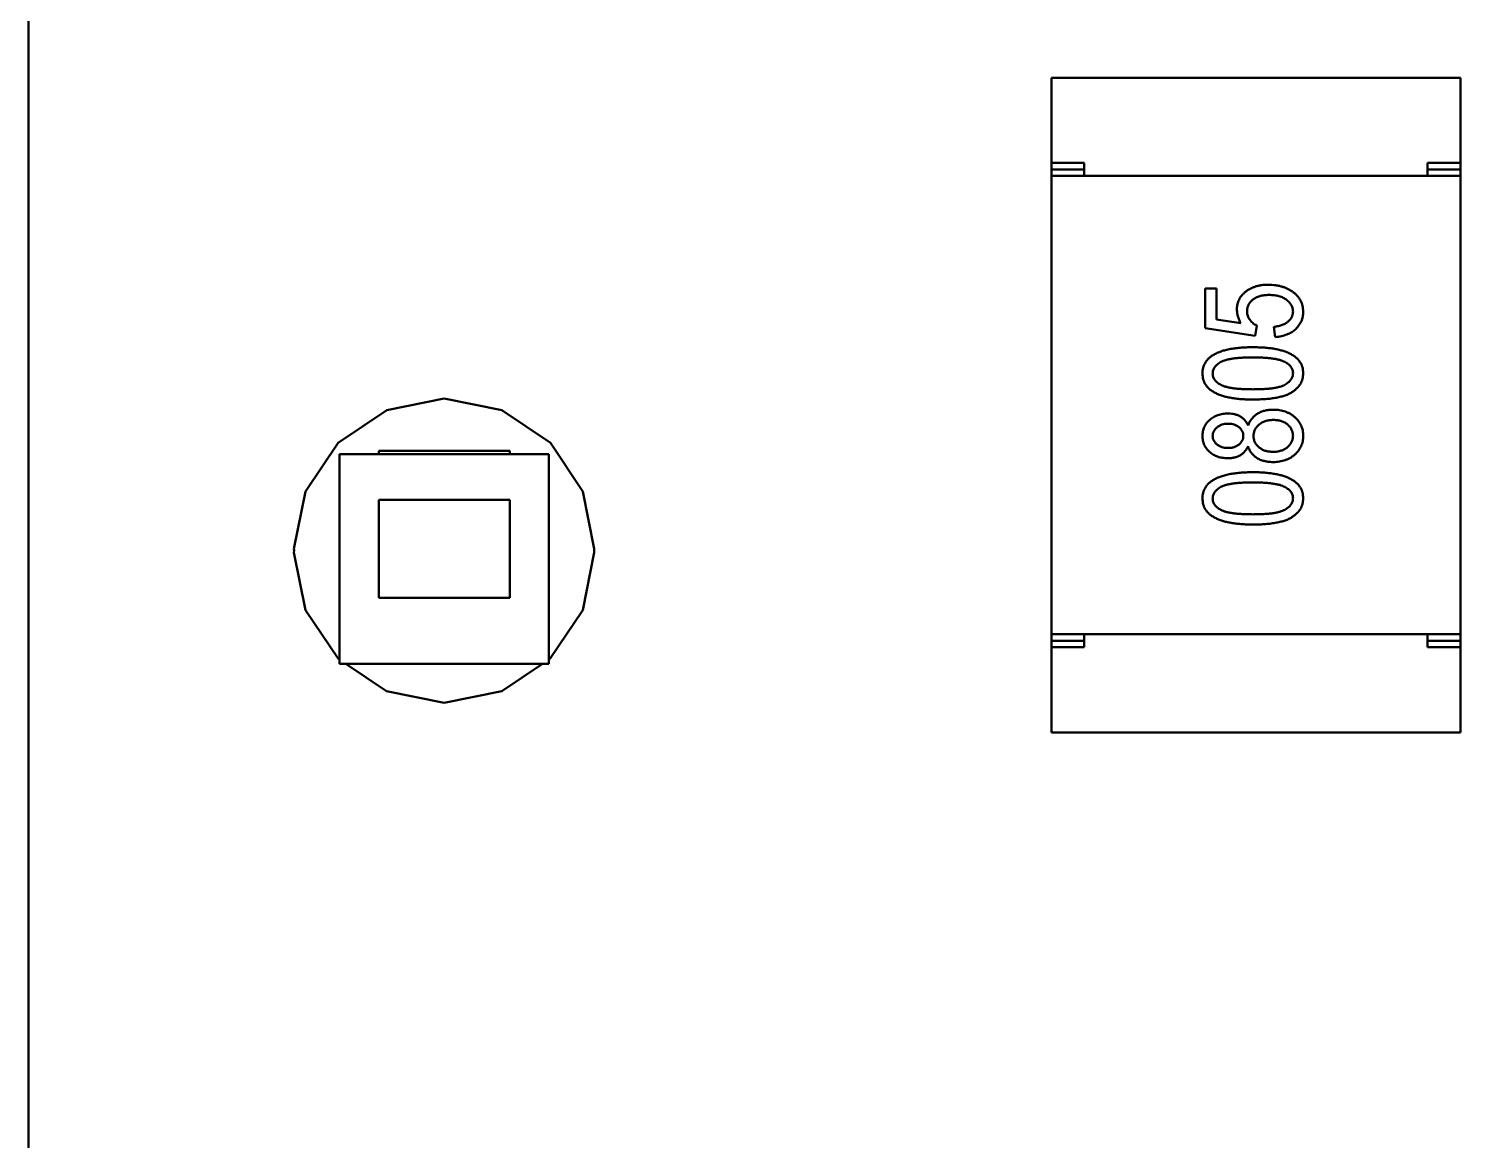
# Model space of a CAD drawing. Header units: inches. Extents: x 5.31 to 11.69, y 3.53 to 7.47.
# Drawn here: x 9.6665 to 9.8388, y 6.667 to 6.8007 of the extents above; entities that cross this region are included whole.
import ezdxf

# ---------------------------------------------------------------- set-up
doc = ezdxf.new("R2010")
doc.units = ezdxf.units.IN
doc.header["$MEASUREMENT"] = 0
doc.layers.add('Visible (ANSI)', color=7, linetype='Continuous', lineweight=50)

msp = doc.modelspace()

# ---------------------------------------------------------------- linework, layer by layer
at = {"layer": 'Visible (ANSI)'}
for p, q in [((9.6665, 6.28692), (9.6665, 7.08692)), ((9.83879, 6.79481), (9.78958, 6.79481)), ((9.78958, 6.78457), (9.78958, 6.79481)), ((9.83879, 6.78457), (9.83879, 6.79481)), ((9.79351, 6.78457), (9.78958, 6.78457)), ((9.78958, 6.78379), (9.78958, 6.78457)), ((9.79351, 6.783), (9.79351, 6.78457)), ((9.83485, 6.78457), (9.83485, 6.783)), ((9.83879, 6.78457), (9.83485, 6.78457)), ((9.83879, 6.78379), (9.83879, 6.78457)), ((9.79351, 6.78379), (9.78958, 6.78379)), ((9.78958, 6.783), (9.78958, 6.78379)), ((9.83879, 6.783), (9.78958, 6.783)), ((9.78958, 6.72788), (9.78958, 6.783)), ((9.83485, 6.783), (9.79351, 6.783)), ((9.83879, 6.78379), (9.83485, 6.78379)), ((9.83879, 6.783), (9.83879, 6.78379)), ((9.83879, 6.72788), (9.83879, 6.783)), ((9.80806, 6.7647), (9.80806, 6.76945)), ((9.80806, 6.76945), (9.80944, 6.76945)), ((9.80944, 6.76945), (9.80944, 6.76573)), ((9.80944, 6.76573), (9.81236, 6.76528)), ((9.81411, 6.76378), (9.80806, 6.7647)), ((9.81429, 6.765), (9.81411, 6.76378)), ((9.8165, 6.76362), (9.81635, 6.76485)), ((9.70961, 6.75484), (9.7165, 6.75622)), ((9.7165, 6.75622), (9.72343, 6.75484)), ((9.70375, 6.7509), (9.70961, 6.75484)), ((9.72343, 6.75484), (9.7293, 6.7509)), ((9.69981, 6.74504), (9.70375, 6.7509)), ((9.7293, 6.7509), (9.7332, 6.74504)), ((9.70391, 6.74952), (9.70391, 6.72433)), ((9.7291, 6.74952), (9.70391, 6.74952)), ((9.70864, 6.74995), (9.72439, 6.74995)), ((9.70864, 6.74995), (9.70864, 6.74952)), ((9.72439, 6.74995), (9.72439, 6.74952)), ((9.7291, 6.72433), (9.7291, 6.74952)), ((9.69843, 6.73815), (9.69981, 6.74504)), ((9.7332, 6.74504), (9.73457, 6.73815)), ((9.70864, 6.74405), (9.72439, 6.74405)), ((9.70864, 6.74405), (9.70864, 6.73224)), ((9.72439, 6.74405), (9.72439, 6.73224)), ((9.69847, 6.73795), (9.69843, 6.73815)), ((9.73457, 6.73815), (9.73454, 6.73791)), ((9.69843, 6.73771), (9.69847, 6.73795)), ((9.69981, 6.73078), (9.69843, 6.73771)), ((9.73457, 6.73771), (9.7332, 6.73078)), ((9.73454, 6.73791), (9.73457, 6.73771)), ((9.70864, 6.73224), (9.72439, 6.73224)), ((9.70375, 6.72496), (9.69981, 6.73078)), ((9.7332, 6.73078), (9.72926, 6.72496)), ((9.83879, 6.72788), (9.78958, 6.72788)), ((9.78958, 6.72709), (9.78958, 6.72788)), ((9.83485, 6.72788), (9.79351, 6.72788)), ((9.79351, 6.72631), (9.79351, 6.72788)), ((9.83485, 6.72788), (9.83485, 6.72631)), ((9.83879, 6.72709), (9.83879, 6.72788)), ((9.78958, 6.72631), (9.78958, 6.72709)), ((9.79351, 6.72709), (9.78958, 6.72709)), ((9.78958, 6.72631), (9.79351, 6.72631)), ((9.78958, 6.71607), (9.78958, 6.72631)), ((9.83879, 6.72709), (9.83485, 6.72709)), ((9.83485, 6.72631), (9.83879, 6.72631)), ((9.83879, 6.72631), (9.83879, 6.72709)), ((9.83879, 6.71607), (9.83879, 6.72631)), ((9.70391, 6.72485), (9.70375, 6.72496)), ((9.70391, 6.72433), (9.7291, 6.72433)), ((9.70957, 6.72102), (9.70468, 6.72433)), ((9.72833, 6.72433), (9.72343, 6.72102)), ((9.72926, 6.72496), (9.7291, 6.72485)), ((9.7165, 6.71964), (9.70957, 6.72102)), ((9.72343, 6.72102), (9.7165, 6.71964)), ((9.83879, 6.71607), (9.78958, 6.71607))]:
    msp.add_line(p, q, dxfattribs=at)
for points, knots in [([(9.8119, 6.76703), (9.8119, 6.76713), (9.81191, 6.76732), (9.81196, 6.76759), (9.81204, 6.76786), (9.81215, 6.76812), (9.8123, 6.76837), (9.81247, 6.76861), (9.81268, 6.76884), (9.81293, 6.76906), (9.81319, 6.76926), (9.81348, 6.76943), (9.8138, 6.76958), (9.81414, 6.7697), (9.8145, 6.7698), (9.81488, 6.76987), (9.81528, 6.7699), (9.81556, 6.76991), (9.8157, 6.76991)], [0, 0, 0, 0, 0.053814, 0.106953, 0.15923, 0.211988, 0.266417, 0.321946, 0.380432, 0.441804, 0.505005, 0.5688, 0.634227, 0.701337, 0.770983, 0.843866, 0.92005, 1, 1, 1, 1]), ([(9.8157, 6.76991), (9.81584, 6.76991), (9.81612, 6.7699), (9.81652, 6.76986), (9.81692, 6.76979), (9.81729, 6.7697), (9.81766, 6.76958), (9.818, 6.76942), (9.81833, 6.76924), (9.81865, 6.76904), (9.81893, 6.76881), (9.81919, 6.76856), (9.8194, 6.76829), (9.81957, 6.76801), (9.81971, 6.7677), (9.8198, 6.76737), (9.81986, 6.76703), (9.81987, 6.76679), (9.81987, 6.76667)], [0, 0, 0, 0, 0.071521, 0.140909, 0.208148, 0.273948, 0.338678, 0.402514, 0.466303, 0.529947, 0.59236, 0.651807, 0.709655, 0.766143, 0.822514, 0.879698, 0.938588, 1, 1, 1, 1]), ([(9.81577, 6.76869), (9.81566, 6.76868), (9.81547, 6.76868), (9.81518, 6.76865), (9.81491, 6.76861), (9.81465, 6.76855), (9.81442, 6.76847), (9.8142, 6.76837), (9.814, 6.76826), (9.81382, 6.76812), (9.81365, 6.76798), (9.81351, 6.76782), (9.81339, 6.76765), (9.81329, 6.76748), (9.81322, 6.76729), (9.81316, 6.7671), (9.81313, 6.7669), (9.81313, 6.76676), (9.81312, 6.76669)], [0, 0, 0, 0, 0.082003, 0.159772, 0.233618, 0.303428, 0.370373, 0.434524, 0.496402, 0.557327, 0.616283, 0.672504, 0.727497, 0.780969, 0.834539, 0.88826, 0.943116, 1, 1, 1, 1]), ([(9.81865, 6.76666), (9.81864, 6.76673), (9.81864, 6.76686), (9.8186, 6.76706), (9.81854, 6.76725), (9.81845, 6.76743), (9.81835, 6.76761), (9.81821, 6.76778), (9.81805, 6.76794), (9.81787, 6.76809), (9.81768, 6.76823), (9.81745, 6.76835), (9.81721, 6.76845), (9.81696, 6.76854), (9.81669, 6.76861), (9.81639, 6.76865), (9.81609, 6.76868), (9.81587, 6.76868), (9.81577, 6.76869)], [0, 0, 0, 0, 0.052097, 0.103102, 0.153801, 0.205254, 0.257724, 0.312193, 0.369736, 0.430062, 0.492868, 0.556935, 0.622975, 0.69147, 0.76315, 0.838092, 0.916752, 1, 1, 1, 1]), ([(9.81236, 6.76528), (9.81229, 6.76542), (9.81215, 6.76569), (9.812, 6.76613), (9.81191, 6.76658), (9.8119, 6.76688), (9.8119, 6.76703)], [0, 0, 0, 0, 0.254405, 0.503488, 0.750493, 1, 1, 1, 1]), ([(9.81312, 6.76669), (9.81313, 6.7666), (9.81314, 6.76643), (9.8132, 6.76618), (9.8133, 6.76594), (9.81343, 6.76571), (9.8136, 6.7655), (9.8138, 6.76531), (9.81403, 6.76514), (9.8142, 6.76505), (9.81429, 6.765)], [0, 0, 0, 0, 0.117922, 0.235243, 0.355137, 0.478426, 0.604034, 0.731147, 0.862946, 1, 1, 1, 1]), ([(9.81635, 6.76485), (9.81644, 6.76486), (9.81662, 6.76489), (9.81688, 6.76494), (9.81713, 6.765), (9.81736, 6.76508), (9.81757, 6.76516), (9.81776, 6.76526), (9.81793, 6.76537), (9.81808, 6.76549), (9.81821, 6.76562), (9.81833, 6.76575), (9.81843, 6.76589), (9.81851, 6.76603), (9.81857, 6.76618), (9.81861, 6.76634), (9.81864, 6.7665), (9.81864, 6.7666), (9.81865, 6.76666)], [0, 0, 0, 0, 0.088201, 0.171889, 0.250417, 0.324495, 0.394455, 0.460855, 0.523566, 0.583569, 0.64109, 0.696114, 0.748063, 0.799512, 0.849668, 0.899266, 0.949183, 1, 1, 1, 1]), ([(9.81987, 6.76667), (9.81987, 6.76657), (9.81987, 6.76637), (9.81982, 6.76608), (9.81975, 6.7658), (9.81966, 6.76553), (9.81953, 6.76528), (9.81937, 6.76503), (9.81919, 6.7648), (9.81898, 6.76458), (9.81875, 6.76438), (9.81849, 6.76421), (9.81821, 6.76405), (9.81791, 6.76392), (9.81759, 6.76381), (9.81724, 6.76372), (9.81688, 6.76366), (9.81663, 6.76364), (9.8165, 6.76362)], [0, 0, 0, 0, 0.059912, 0.117945, 0.174735, 0.230936, 0.287224, 0.344014, 0.402168, 0.461963, 0.523266, 0.585056, 0.64821, 0.713072, 0.780208, 0.849785, 0.923108, 1, 1, 1, 1]), ([(9.809, 6.76143), (9.80914, 6.76151), (9.80941, 6.76167), (9.80988, 6.76187), (9.8104, 6.76203), (9.81097, 6.76217), (9.81161, 6.76227), (9.81229, 6.76234), (9.81304, 6.76239), (9.81355, 6.76239), (9.81382, 6.7624)], [0, 0, 0, 0, 0.093218, 0.193857, 0.303162, 0.4216, 0.550536, 0.68926, 0.838973, 1, 1, 1, 1]), ([(9.81382, 6.7624), (9.81406, 6.76239), (9.81452, 6.76239), (9.8152, 6.76235), (9.81583, 6.76229), (9.81642, 6.76221), (9.81696, 6.76209), (9.81746, 6.76196), (9.81792, 6.7618), (9.81833, 6.76161), (9.81869, 6.7614), (9.81901, 6.76116), (9.81928, 6.76091), (9.81949, 6.76062), (9.81967, 6.76031), (9.81979, 6.75998), (9.81986, 6.75962), (9.81987, 6.75937), (9.81987, 6.75924)], [0, 0, 0, 0, 0.094617, 0.183688, 0.267342, 0.34512, 0.417913, 0.485924, 0.549158, 0.608141, 0.663254, 0.714593, 0.763212, 0.810011, 0.856169, 0.902455, 0.950076, 1, 1, 1, 1]), ([(9.80776, 6.75926), (9.80776, 6.75937), (9.80777, 6.75959), (9.80782, 6.75991), (9.80792, 6.76021), (9.80806, 6.7605), (9.80824, 6.76076), (9.80845, 6.76101), (9.80871, 6.76123), (9.8089, 6.76137), (9.809, 6.76143)], [0, 0, 0, 0, 0.128045, 0.251451, 0.371573, 0.490412, 0.610201, 0.733809, 0.863176, 1, 1, 1, 1]), ([(9.81381, 6.76117), (9.81358, 6.76117), (9.81314, 6.76116), (9.81251, 6.76114), (9.81194, 6.7611), (9.81143, 6.76104), (9.81097, 6.76096), (9.81058, 6.76087), (9.81025, 6.76076), (9.80997, 6.76063), (9.80973, 6.76049), (9.80953, 6.76034), (9.80936, 6.76017), (9.80922, 6.76), (9.80912, 6.75982), (9.80904, 6.75962), (9.80899, 6.75942), (9.80899, 6.75928), (9.80898, 6.75921)], [0, 0, 0, 0, 0.120386, 0.230808, 0.330568, 0.420621, 0.500329, 0.570787, 0.632115, 0.684661, 0.731402, 0.774955, 0.815745, 0.853801, 0.890717, 0.92673, 0.963134, 1, 1, 1, 1]), ([(9.81865, 6.75928), (9.81864, 6.75935), (9.81864, 6.75948), (9.81859, 6.75967), (9.81851, 6.75985), (9.8184, 6.76003), (9.81826, 6.76019), (9.81809, 6.76035), (9.81789, 6.7605), (9.81765, 6.76064), (9.81737, 6.76077), (9.81703, 6.76087), (9.81664, 6.76097), (9.81618, 6.76104), (9.81567, 6.7611), (9.8151, 6.76114), (9.81448, 6.76116), (9.81404, 6.76117), (9.81381, 6.76117)], [0, 0, 0, 0, 0.034756, 0.069205, 0.104064, 0.139956, 0.177737, 0.218428, 0.262562, 0.310338, 0.36425, 0.426142, 0.497403, 0.578435, 0.668625, 0.769099, 0.879511, 1, 1, 1, 1]), ([(9.81382, 6.75611), (9.81358, 6.75611), (9.81311, 6.75611), (9.81243, 6.75615), (9.8118, 6.75621), (9.81121, 6.7563), (9.81066, 6.75641), (9.81016, 6.75655), (9.80971, 6.75671), (9.8093, 6.75689), (9.80894, 6.75711), (9.80862, 6.75734), (9.80835, 6.7576), (9.80813, 6.75789), (9.80796, 6.7582), (9.80784, 6.75853), (9.80777, 6.75889), (9.80776, 6.75913), (9.80776, 6.75926)], [0, 0, 0, 0, 0.095143, 0.184746, 0.268308, 0.346624, 0.419338, 0.487274, 0.550249, 0.609167, 0.663948, 0.715482, 0.764042, 0.810981, 0.856937, 0.902876, 0.950445, 1, 1, 1, 1]), ([(9.80898, 6.75921), (9.80899, 6.75914), (9.80899, 6.75901), (9.80904, 6.75882), (9.80912, 6.75864), (9.80923, 6.75847), (9.80937, 6.75831), (9.80954, 6.75815), (9.80975, 6.758), (9.80998, 6.75786), (9.81026, 6.75774), (9.8106, 6.75763), (9.811, 6.75754), (9.81145, 6.75746), (9.81196, 6.75741), (9.81252, 6.75736), (9.81315, 6.75734), (9.81359, 6.75734), (9.81381, 6.75733)], [0, 0, 0, 0, 0.034819, 0.06892, 0.103451, 0.13905, 0.177175, 0.21794, 0.261904, 0.309765, 0.363214, 0.425621, 0.496913, 0.577674, 0.668027, 0.768682, 0.879294, 1, 1, 1, 1]), ([(9.81381, 6.75733), (9.81404, 6.75734), (9.81448, 6.75734), (9.81512, 6.75736), (9.81569, 6.75741), (9.8162, 6.75746), (9.81665, 6.75754), (9.81705, 6.75763), (9.81738, 6.75774), (9.81766, 6.75787), (9.8179, 6.75801), (9.81809, 6.75817), (9.81827, 6.75833), (9.8184, 6.7585), (9.81852, 6.75868), (9.81859, 6.75887), (9.81864, 6.75907), (9.81864, 6.75921), (9.81865, 6.75928)], [0, 0, 0, 0, 0.12068, 0.230534, 0.330955, 0.420812, 0.501127, 0.571349, 0.633225, 0.685899, 0.73311, 0.776437, 0.817339, 0.855487, 0.892133, 0.92769, 0.963462, 1, 1, 1, 1]), ([(9.81987, 6.75924), (9.81987, 6.75913), (9.81986, 6.75891), (9.8198, 6.75858), (9.81969, 6.75828), (9.81954, 6.75798), (9.81935, 6.75771), (9.81911, 6.75745), (9.81883, 6.7572), (9.81851, 6.75697), (9.81813, 6.75676), (9.8177, 6.75659), (9.8172, 6.75644), (9.81664, 6.75632), (9.81602, 6.75622), (9.81534, 6.75616), (9.8146, 6.75612), (9.81409, 6.75611), (9.81382, 6.75611)], [0, 0, 0, 0, 0.044611, 0.087711, 0.130552, 0.173481, 0.217275, 0.263323, 0.311859, 0.363466, 0.419436, 0.480887, 0.549207, 0.62421, 0.706384, 0.796492, 0.894207, 1, 1, 1, 1]), ([(9.80776, 6.75172), (9.80776, 6.75182), (9.80776, 6.752), (9.80781, 6.75228), (9.80787, 6.75254), (9.80797, 6.75279), (9.80809, 6.75302), (9.80824, 6.75325), (9.80842, 6.75346), (9.80862, 6.75366), (9.80885, 6.75383), (9.80909, 6.75399), (9.80934, 6.75413), (9.80961, 6.75423), (9.8099, 6.75432), (9.81021, 6.75438), (9.81053, 6.75441), (9.81075, 6.75442), (9.81086, 6.75442)], [0, 0, 0, 0, 0.061579, 0.121651, 0.1798, 0.237202, 0.29478, 0.353325, 0.412516, 0.474434, 0.537108, 0.599269, 0.66175, 0.725142, 0.790291, 0.857751, 0.927508, 1, 1, 1, 1]), ([(9.81086, 6.75442), (9.811, 6.75442), (9.81126, 6.75441), (9.81165, 6.75434), (9.812, 6.75423), (9.81231, 6.75407), (9.8126, 6.75387), (9.81285, 6.75363), (9.81307, 6.75333), (9.81318, 6.75311), (9.81324, 6.753)], [0, 0, 0, 0, 0.140786, 0.271192, 0.394821, 0.513668, 0.63025, 0.748635, 0.870539, 1, 1, 1, 1]), ([(9.81324, 6.753), (9.81327, 6.75307), (9.81333, 6.75322), (9.81344, 6.75343), (9.81356, 6.75362), (9.81369, 6.7538), (9.81384, 6.75397), (9.814, 6.75413), (9.81418, 6.75427), (9.81436, 6.7544), (9.81456, 6.75451), (9.81478, 6.75461), (9.815, 6.7547), (9.81524, 6.75476), (9.81548, 6.75481), (9.81574, 6.75485), (9.81601, 6.75488), (9.8162, 6.75488), (9.81629, 6.75488)], [0, 0, 0, 0, 0.062407, 0.123581, 0.183031, 0.241488, 0.299476, 0.357777, 0.416397, 0.475293, 0.535175, 0.596373, 0.658433, 0.722087, 0.787866, 0.856053, 0.92628, 1, 1, 1, 1]), ([(9.81629, 6.75365), (9.81621, 6.75365), (9.81603, 6.75365), (9.81578, 6.75362), (9.81554, 6.75358), (9.81532, 6.75351), (9.81511, 6.75343), (9.81491, 6.75334), (9.81472, 6.75322), (9.81455, 6.75308), (9.8144, 6.75294), (9.81426, 6.75279), (9.81415, 6.75262), (9.81405, 6.75246), (9.81398, 6.75228), (9.81393, 6.7521), (9.8139, 6.75191), (9.81389, 6.75178), (9.81389, 6.75171)], [0, 0, 0, 0, 0.076616, 0.150102, 0.220269, 0.287484, 0.352902, 0.417338, 0.480866, 0.543808, 0.605855, 0.665048, 0.722014, 0.777789, 0.832724, 0.887128, 0.942856, 1, 1, 1, 1]), ([(9.81629, 6.75488), (9.81642, 6.75488), (9.81667, 6.75487), (9.81704, 6.75483), (9.81739, 6.75476), (9.81773, 6.75466), (9.81804, 6.75453), (9.81834, 6.75438), (9.81862, 6.75419), (9.81888, 6.75398), (9.81911, 6.75375), (9.81931, 6.75351), (9.81949, 6.75325), (9.81963, 6.75297), (9.81974, 6.75268), (9.81982, 6.75238), (9.81986, 6.75207), (9.81987, 6.75185), (9.81987, 6.75174)], [0, 0, 0, 0, 0.072484, 0.14219, 0.209248, 0.274448, 0.338026, 0.400407, 0.463046, 0.525723, 0.587759, 0.647207, 0.705604, 0.763355, 0.821014, 0.879179, 0.938732, 1, 1, 1, 1]), ([(9.81865, 6.75174), (9.81865, 6.75181), (9.81864, 6.75194), (9.81861, 6.75213), (9.81856, 6.75231), (9.81849, 6.75248), (9.8184, 6.75265), (9.81829, 6.75281), (9.81816, 6.75296), (9.81801, 6.7531), (9.81784, 6.75323), (9.81766, 6.75335), (9.81746, 6.75344), (9.81726, 6.75352), (9.81704, 6.75358), (9.8168, 6.75362), (9.81655, 6.75365), (9.81638, 6.75365), (9.81629, 6.75365)], [0, 0, 0, 0, 0.058069, 0.114001, 0.169772, 0.224675, 0.280054, 0.336957, 0.395113, 0.456649, 0.519182, 0.582166, 0.645754, 0.710908, 0.778341, 0.84895, 0.92285, 1, 1, 1, 1]), ([(9.81085, 6.75319), (9.81072, 6.75319), (9.81047, 6.75318), (9.81011, 6.7531), (9.80978, 6.75296), (9.80951, 6.75277), (9.80928, 6.75254), (9.80911, 6.75229), (9.809, 6.75202), (9.80899, 6.75183), (9.80898, 6.75173)], [0, 0, 0, 0, 0.14938, 0.288273, 0.418943, 0.547753, 0.670497, 0.782664, 0.890203, 1, 1, 1, 1]), ([(9.81266, 6.75174), (9.81266, 6.75184), (9.81265, 6.75203), (9.81255, 6.75231), (9.81239, 6.75256), (9.81216, 6.75278), (9.81189, 6.75296), (9.81158, 6.7531), (9.81123, 6.75318), (9.81098, 6.75319), (9.81085, 6.75319)], [0, 0, 0, 0, 0.113009, 0.223447, 0.335763, 0.457241, 0.58422, 0.714811, 0.851998, 1, 1, 1, 1]), ([(9.81081, 6.74905), (9.8107, 6.74905), (9.81048, 6.74906), (9.81017, 6.74909), (9.80987, 6.74915), (9.80958, 6.74923), (9.80932, 6.74934), (9.80906, 6.74947), (9.80883, 6.74963), (9.8086, 6.74981), (9.80841, 6.75), (9.80823, 6.75021), (9.80808, 6.75043), (9.80797, 6.75067), (9.80787, 6.75092), (9.8078, 6.75117), (9.80777, 6.75145), (9.80776, 6.75163), (9.80776, 6.75172)], [0, 0, 0, 0, 0.072846, 0.142402, 0.209648, 0.274428, 0.337612, 0.399897, 0.462372, 0.524655, 0.586203, 0.645776, 0.704007, 0.762043, 0.819649, 0.877995, 0.938199, 1, 1, 1, 1]), ([(9.80898, 6.75173), (9.80899, 6.75163), (9.809, 6.75144), (9.8091, 6.75117), (9.80927, 6.75092), (9.80949, 6.7507), (9.80976, 6.75051), (9.81007, 6.75038), (9.81041, 6.75029), (9.81065, 6.75028), (9.81078, 6.75028)], [0, 0, 0, 0, 0.113035, 0.223528, 0.337813, 0.462305, 0.59089, 0.720496, 0.855415, 1, 1, 1, 1]), ([(9.81078, 6.75028), (9.81091, 6.75028), (9.81118, 6.75029), (9.81155, 6.75037), (9.81188, 6.75051), (9.81216, 6.75069), (9.81238, 6.75092), (9.81255, 6.75117), (9.81265, 6.75145), (9.81266, 6.75164), (9.81266, 6.75174)], [0, 0, 0, 0, 0.153976, 0.294621, 0.425953, 0.551063, 0.669884, 0.780297, 0.888858, 1, 1, 1, 1]), ([(9.81324, 6.75049), (9.81318, 6.75037), (9.81307, 6.75015), (9.81286, 6.74986), (9.8126, 6.74961), (9.81232, 6.7494), (9.81199, 6.74924), (9.81163, 6.74913), (9.81123, 6.74906), (9.81095, 6.74905), (9.81081, 6.74905)], [0, 0, 0, 0, 0.126038, 0.245902, 0.362707, 0.479405, 0.598603, 0.72328, 0.856181, 1, 1, 1, 1]), ([(9.81625, 6.74859), (9.81615, 6.74859), (9.81596, 6.74859), (9.81568, 6.74862), (9.81542, 6.74866), (9.81517, 6.74871), (9.81493, 6.74878), (9.8147, 6.74887), (9.81449, 6.74897), (9.81429, 6.74909), (9.8141, 6.74922), (9.81393, 6.74937), (9.81378, 6.74952), (9.81364, 6.74969), (9.81351, 6.74987), (9.8134, 6.75007), (9.81331, 6.75027), (9.81326, 6.75041), (9.81324, 6.75049)], [0, 0, 0, 0, 0.075678, 0.148475, 0.218687, 0.285894, 0.350395, 0.41333, 0.475132, 0.535396, 0.59507, 0.653191, 0.710225, 0.767064, 0.824126, 0.882062, 0.940277, 1, 1, 1, 1]), ([(9.81389, 6.75171), (9.81389, 6.75165), (9.8139, 6.75152), (9.81393, 6.75133), (9.81398, 6.75115), (9.81405, 6.75098), (9.81415, 6.75081), (9.81426, 6.75066), (9.8144, 6.75051), (9.81455, 6.75037), (9.81472, 6.75024), (9.8149, 6.75012), (9.81509, 6.75003), (9.8153, 6.74995), (9.81552, 6.74989), (9.81575, 6.74985), (9.81599, 6.74983), (9.81616, 6.74982), (9.81625, 6.74982)], [0, 0, 0, 0, 0.057717, 0.113994, 0.168938, 0.224179, 0.279969, 0.337633, 0.397092, 0.459042, 0.522526, 0.586122, 0.650102, 0.715407, 0.782763, 0.852275, 0.924507, 1, 1, 1, 1]), ([(9.81987, 6.75174), (9.81987, 6.75163), (9.81986, 6.75142), (9.81982, 6.7511), (9.81974, 6.75079), (9.81963, 6.7505), (9.81949, 6.75023), (9.81931, 6.74997), (9.81911, 6.74972), (9.81888, 6.74949), (9.81862, 6.74928), (9.81834, 6.7491), (9.81804, 6.74894), (9.81772, 6.74881), (9.81738, 6.74871), (9.81702, 6.74864), (9.81664, 6.7486), (9.81638, 6.74859), (9.81625, 6.74859)], [0, 0, 0, 0, 0.061561, 0.120976, 0.179004, 0.236102, 0.293687, 0.351515, 0.410729, 0.472161, 0.534227, 0.596385, 0.658759, 0.722545, 0.787965, 0.855593, 0.926441, 1, 1, 1, 1]), ([(9.81625, 6.74982), (9.81633, 6.74982), (9.81651, 6.74982), (9.81676, 6.74985), (9.817, 6.74989), (9.81722, 6.74996), (9.81743, 6.75003), (9.81763, 6.75013), (9.81782, 6.75025), (9.81799, 6.75038), (9.81814, 6.75053), (9.81828, 6.75068), (9.81839, 6.75084), (9.81848, 6.75101), (9.81856, 6.75118), (9.81861, 6.75136), (9.81864, 6.75155), (9.81865, 6.75168), (9.81865, 6.75174)], [0, 0, 0, 0, 0.076872, 0.150603, 0.220876, 0.288316, 0.353952, 0.418604, 0.481972, 0.545248, 0.606994, 0.665861, 0.723421, 0.778433, 0.833552, 0.888138, 0.943362, 1, 1, 1, 1]), ([(9.809, 6.7464), (9.80914, 6.74648), (9.80941, 6.74664), (9.80988, 6.74683), (9.8104, 6.747), (9.81097, 6.74714), (9.81161, 6.74723), (9.81229, 6.74731), (9.81304, 6.74736), (9.81355, 6.74736), (9.81382, 6.74736)], [0, 0, 0, 0, 0.093218, 0.193857, 0.303162, 0.4216, 0.550536, 0.68926, 0.838973, 1, 1, 1, 1]), ([(9.81382, 6.74736), (9.81406, 6.74736), (9.81452, 6.74736), (9.8152, 6.74732), (9.81583, 6.74726), (9.81642, 6.74717), (9.81696, 6.74706), (9.81746, 6.74693), (9.81792, 6.74677), (9.81833, 6.74658), (9.81869, 6.74637), (9.81901, 6.74613), (9.81928, 6.74588), (9.81949, 6.74559), (9.81967, 6.74528), (9.81979, 6.74494), (9.81986, 6.74459), (9.81987, 6.74434), (9.81987, 6.74421)], [0, 0, 0, 0, 0.094617, 0.183688, 0.267342, 0.34512, 0.417913, 0.485924, 0.549158, 0.608141, 0.663254, 0.714593, 0.763212, 0.810011, 0.856169, 0.902455, 0.950076, 1, 1, 1, 1]), ([(9.80776, 6.74423), (9.80776, 6.74434), (9.80777, 6.74456), (9.80782, 6.74488), (9.80792, 6.74518), (9.80806, 6.74547), (9.80824, 6.74573), (9.80845, 6.74598), (9.80871, 6.7462), (9.8089, 6.74633), (9.809, 6.7464)], [0, 0, 0, 0, 0.128045, 0.251451, 0.371573, 0.490412, 0.610201, 0.733809, 0.863176, 1, 1, 1, 1]), ([(9.81381, 6.74614), (9.81358, 6.74613), (9.81314, 6.74613), (9.81251, 6.74611), (9.81194, 6.74607), (9.81143, 6.74601), (9.81097, 6.74593), (9.81058, 6.74584), (9.81025, 6.74573), (9.80997, 6.7456), (9.80973, 6.74546), (9.80953, 6.74531), (9.80936, 6.74514), (9.80922, 6.74497), (9.80912, 6.74479), (9.80904, 6.74459), (9.80899, 6.74439), (9.80899, 6.74425), (9.80898, 6.74418)], [0, 0, 0, 0, 0.120386, 0.230808, 0.330568, 0.420621, 0.500329, 0.570787, 0.632115, 0.684661, 0.731402, 0.774955, 0.815745, 0.853801, 0.890717, 0.92673, 0.963134, 1, 1, 1, 1]), ([(9.81865, 6.74425), (9.81864, 6.74431), (9.81864, 6.74445), (9.81859, 6.74464), (9.81851, 6.74482), (9.8184, 6.745), (9.81826, 6.74516), (9.81809, 6.74532), (9.81789, 6.74546), (9.81765, 6.74561), (9.81737, 6.74573), (9.81703, 6.74584), (9.81664, 6.74593), (9.81618, 6.74601), (9.81567, 6.74606), (9.8151, 6.74611), (9.81448, 6.74613), (9.81404, 6.74613), (9.81381, 6.74614)], [0, 0, 0, 0, 0.034756, 0.069205, 0.104064, 0.139956, 0.177737, 0.218428, 0.262562, 0.310338, 0.36425, 0.426142, 0.497403, 0.578435, 0.668625, 0.769099, 0.879511, 1, 1, 1, 1]), ([(9.81382, 6.74108), (9.81358, 6.74108), (9.81311, 6.74108), (9.81243, 6.74112), (9.8118, 6.74118), (9.81121, 6.74127), (9.81066, 6.74138), (9.81016, 6.74151), (9.80971, 6.74168), (9.8093, 6.74186), (9.80894, 6.74207), (9.80862, 6.74231), (9.80835, 6.74257), (9.80813, 6.74285), (9.80796, 6.74316), (9.80784, 6.7435), (9.80777, 6.74385), (9.80776, 6.7441), (9.80776, 6.74423)], [0, 0, 0, 0, 0.095143, 0.184746, 0.268308, 0.346624, 0.419338, 0.487274, 0.550249, 0.609167, 0.663948, 0.715482, 0.764042, 0.810981, 0.856937, 0.902876, 0.950445, 1, 1, 1, 1]), ([(9.80898, 6.74418), (9.80899, 6.74411), (9.80899, 6.74398), (9.80904, 6.74379), (9.80912, 6.74361), (9.80923, 6.74344), (9.80937, 6.74327), (9.80954, 6.74312), (9.80975, 6.74297), (9.80998, 6.74283), (9.81026, 6.7427), (9.8106, 6.74259), (9.811, 6.74251), (9.81145, 6.74243), (9.81196, 6.74237), (9.81252, 6.74233), (9.81315, 6.74231), (9.81359, 6.7423), (9.81381, 6.7423)], [0, 0, 0, 0, 0.034819, 0.06892, 0.103451, 0.13905, 0.177175, 0.21794, 0.261904, 0.309765, 0.363214, 0.425621, 0.496913, 0.577674, 0.668027, 0.768682, 0.879294, 1, 1, 1, 1]), ([(9.81381, 6.7423), (9.81404, 6.7423), (9.81448, 6.74231), (9.81512, 6.74233), (9.81569, 6.74237), (9.8162, 6.74243), (9.81665, 6.74251), (9.81705, 6.7426), (9.81738, 6.74271), (9.81766, 6.74284), (9.8179, 6.74298), (9.81809, 6.74314), (9.81827, 6.74329), (9.8184, 6.74347), (9.81852, 6.74365), (9.81859, 6.74384), (9.81864, 6.74404), (9.81864, 6.74418), (9.81865, 6.74425)], [0, 0, 0, 0, 0.12068, 0.230534, 0.330955, 0.420812, 0.501127, 0.571349, 0.633225, 0.685899, 0.73311, 0.776437, 0.817339, 0.855487, 0.892133, 0.92769, 0.963462, 1, 1, 1, 1]), ([(9.81987, 6.74421), (9.81987, 6.7441), (9.81986, 6.74388), (9.8198, 6.74355), (9.81969, 6.74324), (9.81954, 6.74295), (9.81935, 6.74267), (9.81911, 6.74242), (9.81883, 6.74217), (9.81851, 6.74194), (9.81813, 6.74173), (9.8177, 6.74156), (9.8172, 6.74141), (9.81664, 6.74129), (9.81602, 6.74119), (9.81534, 6.74112), (9.8146, 6.74108), (9.81409, 6.74108), (9.81382, 6.74108)], [0, 0, 0, 0, 0.044611, 0.087711, 0.130552, 0.173481, 0.217275, 0.263323, 0.311859, 0.363466, 0.419436, 0.480887, 0.549207, 0.62421, 0.706384, 0.796492, 0.894207, 1, 1, 1, 1])]:
    msp.add_open_spline(points, degree=3, knots=knots, dxfattribs=at)

doc.saveas('drawing.dxf')
